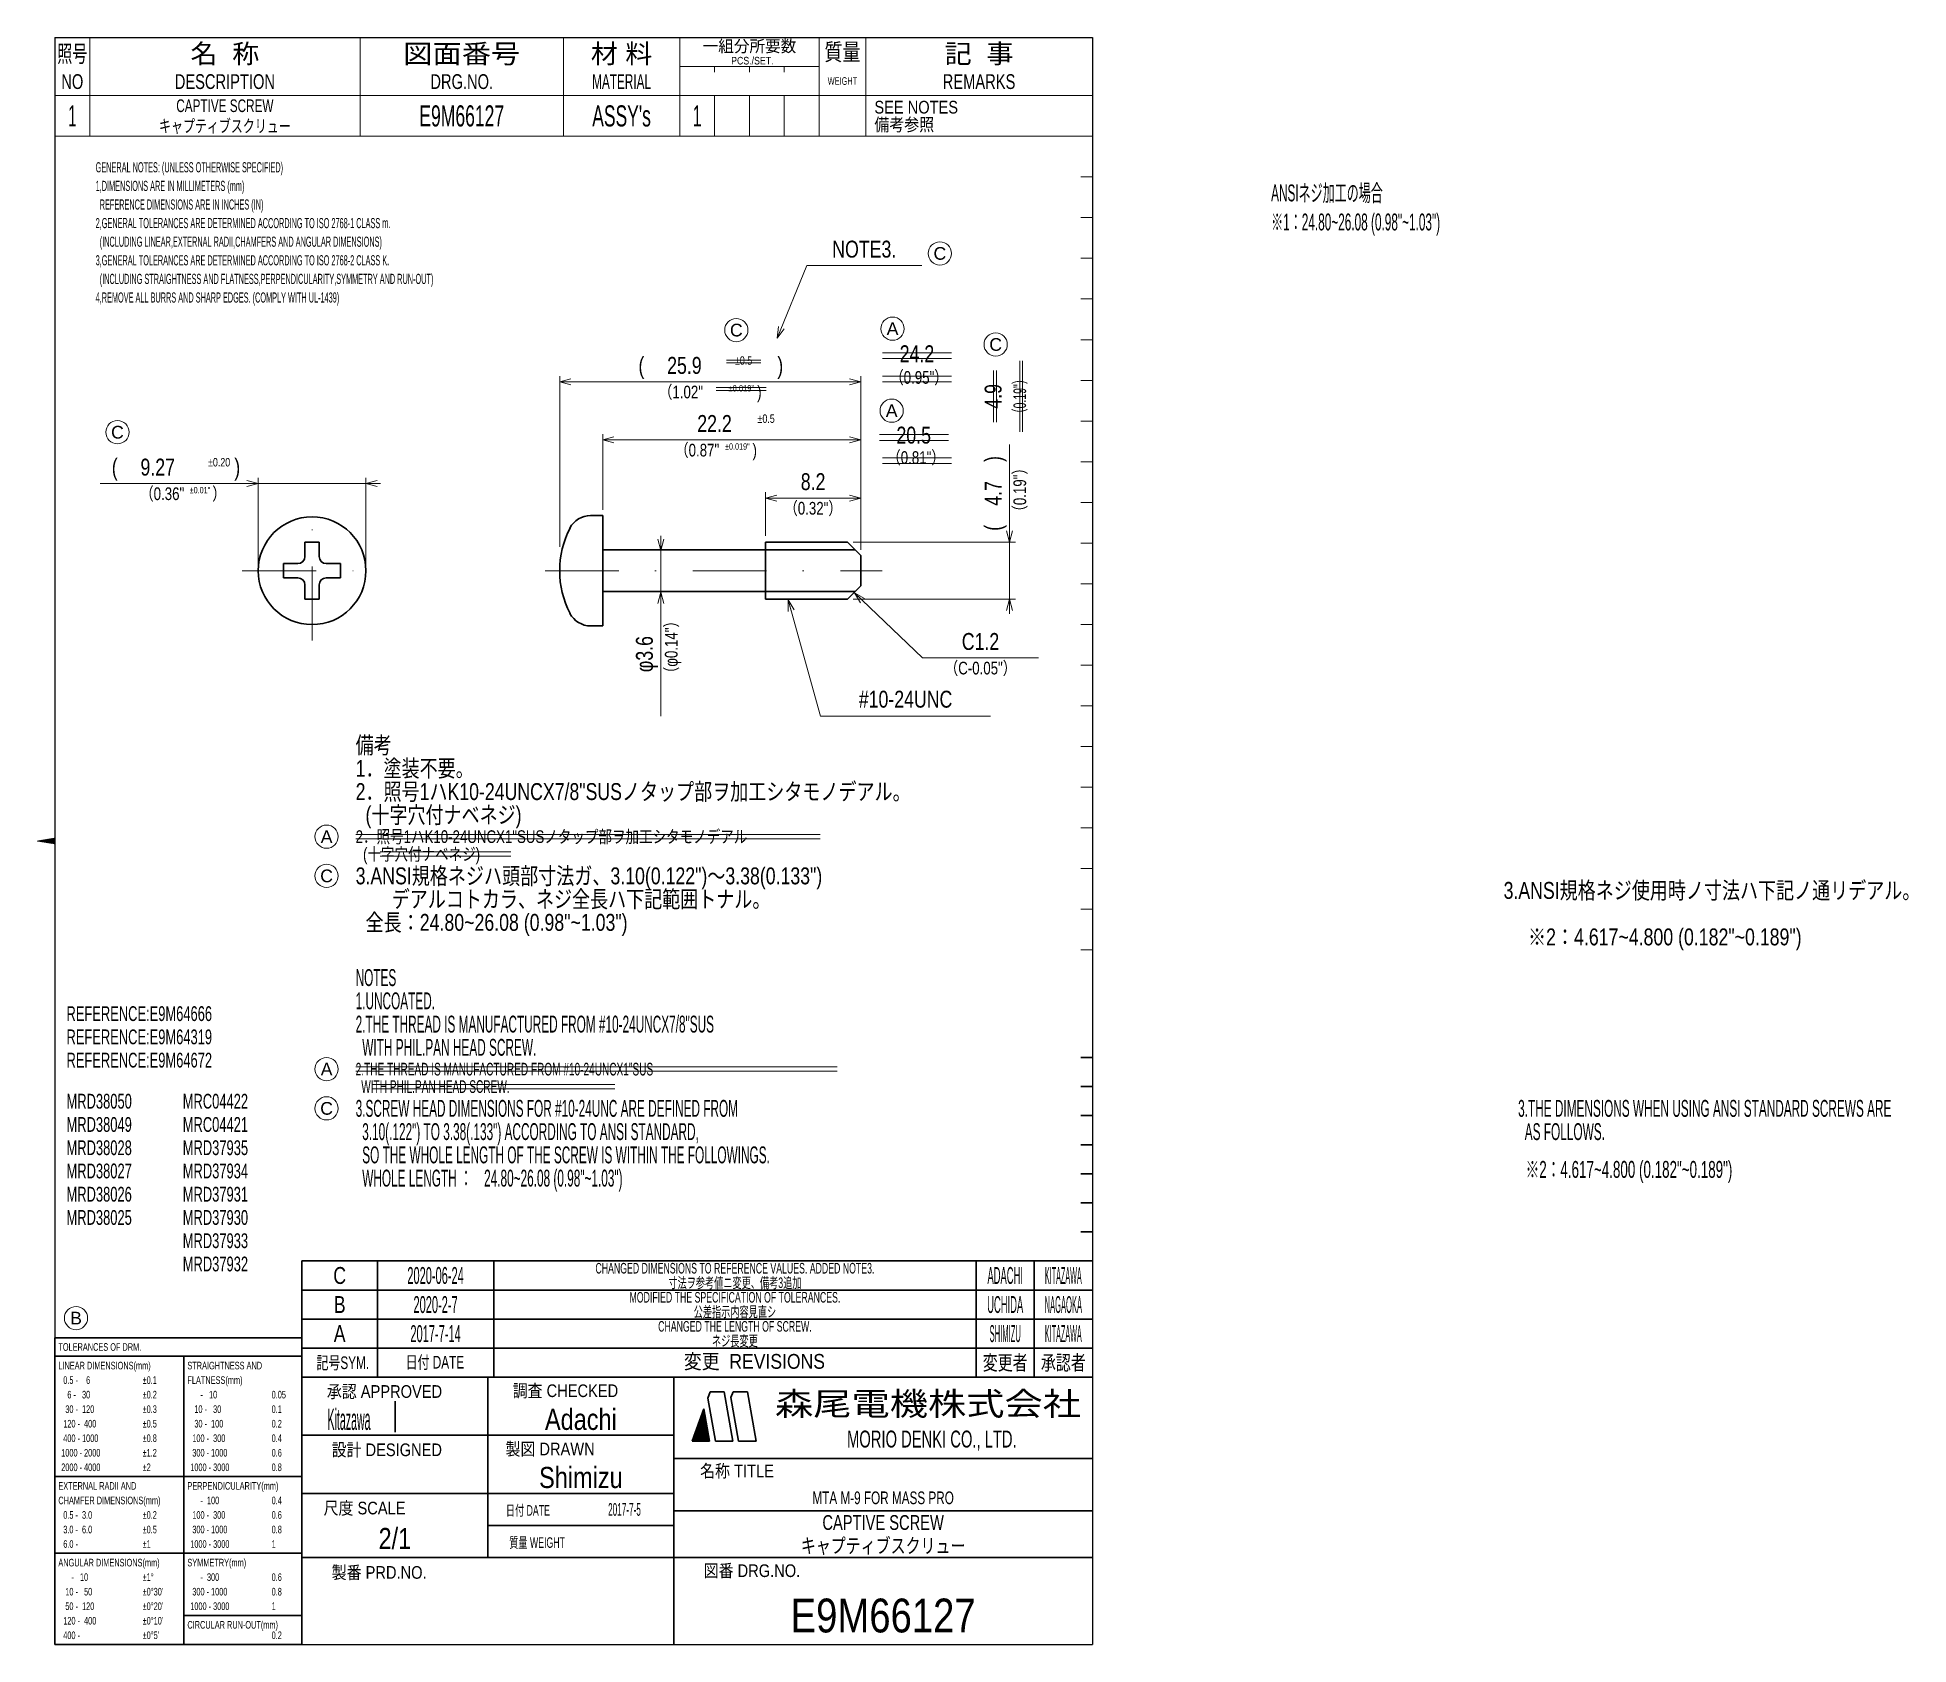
# Model space of a CAD drawing. Header units: millimetres. Extents: x 18 to 340, y 10 to 287.
import ezdxf
from ezdxf.enums import TextEntityAlignment as Align

# ---------------------------------------------------------------- set-up
doc = ezdxf.new("R2010")
doc.units = ezdxf.units.MM
doc.linetypes.add('DASHDOT', pattern=[25.3, 12.7, -6.3, 0, -6.3])
for name, color, linetype in [('dimensions', 7, 'Continuous'), ('GR1_01', 7, 'Continuous'), ('LAYER009', 7, 'Continuous'), ('modified', 7, 'Continuous'), ('図面枠E9M', 7, 'Continuous'), ('表題、部品表_01', 7, 'Continuous'), ('表題、部品表_02', 7, 'Continuous'), ('表題、部品表_03', 7, 'Continuous'), ('表題、部品表_Layer1', 7, 'Continuous')]:
    doc.layers.add(name, color=color, linetype=linetype)
doc.styles.add('HG丸ｺﾞｼｯｸM-PRO', font='')
doc.styles.get('HG丸ｺﾞｼｯｸM-PRO').set_extended_font_data('HG丸ｺﾞｼｯｸM-PRO')

# ---------------------------------------------------------------- blocks, each defined once
blk = doc.blocks.new('BLKF024')
at = {"layer": '図面枠E9M', "color": 4, "linetype": 'Continuous', "lineweight": 13}
for p, q in [((17.775844, 148.495693), (17.786182, 148.50603)), ((17.897062, 148.47549), (17.955887, 148.534315)), ((18.018281, 148.455287), (18.125593, 148.562599)), ((18.139499, 148.435083), (18.295299, 148.590883)), ((18.260717, 148.41488), (18.465004, 148.619167)), ((18.381936, 148.394677), (18.63471, 148.647452)), ((18.503154, 148.374474), (18.804416, 148.675736)), ((18.624372, 148.354271), (18.974121, 148.70402)), ((18.745591, 148.334068), (19.143827, 148.732304)), ((18.866809, 148.313865), (19.313532, 148.760589)), ((18.988027, 148.293662), (19.483238, 148.788873)), ((19.109245, 148.273459), (19.652944, 148.817157)), ((19.230464, 148.253256), (19.822649, 148.845442)), ((19.351682, 148.233053), (19.992355, 148.873726)), ((19.4729, 148.21285), (20.162061, 148.90201)), ((19.594119, 148.192647), (20.331766, 148.930294)), ((19.715337, 148.172444), (20.501472, 148.958579)), ((19.836555, 148.152241), (20.671177, 148.986863)), ((19.957774, 148.132038), (20.75, 148.924264)), ((20.078992, 148.111835), (20.75, 148.782843)), ((20.20021, 148.091632), (20.75, 148.641421)), ((20.321429, 148.071429), (20.75, 148.5)), ((20.442647, 148.051226), (20.75, 148.358579)), ((20.563865, 148.031022), (20.75, 148.217157)), ((20.685083, 148.010819), (20.75, 148.075736))]:
    blk.add_line(p, q, dxfattribs=at)
blk = doc.blocks.new('BLKF025')
at = {"layer": '図面枠E9M', "color": 3, "linetype": 'Continuous', "lineweight": 35}
for p, q in [((130.785684, 46.331677), (132.837682, 48.383675)), ((130.866613, 46.554027), (132.816484, 48.503898)), ((130.947542, 46.776377), (132.795285, 48.624121)), ((131.028471, 46.998727), (132.774087, 48.744343)), ((131.1094, 47.221078), (132.752888, 48.864566)), ((131.190329, 47.443428), (132.73169, 48.984789)), ((131.271258, 47.665778), (132.710491, 49.105012)), ((131.352186, 47.888128), (132.689293, 49.225235)), ((131.433115, 48.110479), (132.668094, 49.345457)), ((131.514044, 48.332829), (132.646896, 49.46568)), ((131.594973, 48.555179), (132.625697, 49.585903)), ((131.675902, 48.777529), (132.604499, 49.706126)), ((131.756831, 48.999879), (132.5833, 49.826349)), ((131.83776, 49.22223), (132.562102, 49.946572)), ((131.918689, 49.44458), (132.540903, 50.066794)), ((131.999617, 49.66693), (132.519705, 50.187017)), ((132.080546, 49.88928), (132.498506, 50.30724)), ((132.161475, 50.111631), (132.477307, 50.427463)), ((132.242404, 50.333981), (132.456109, 50.547686)), ((132.323333, 50.556331), (132.43491, 50.667909)), ((132.404262, 50.778681), (132.413712, 50.788131)), ((130.407871, 45.246757), (132.943675, 47.782561)), ((130.461969, 45.442276), (132.922477, 47.902784)), ((130.542898, 45.664626), (132.901278, 48.023006)), ((130.549292, 45.246757), (132.964874, 47.662338)), ((130.623827, 45.886976), (132.88008, 48.143229)), ((130.690714, 45.246757), (132.986072, 47.542115)), ((130.704756, 46.109327), (132.858881, 48.263452)), ((130.832135, 45.246757), (133.007271, 47.421892)), ((130.973556, 45.246757), (133.028469, 47.301669)), ((131.114978, 45.246757), (133.049668, 47.181447)), ((131.256399, 45.246757), (133.070866, 47.061224)), ((131.397821, 45.246757), (133.092065, 46.941001)), ((131.539242, 45.246757), (133.113263, 46.820778)), ((131.680663, 45.246757), (133.134462, 46.700555)), ((131.822085, 45.246757), (133.15566, 46.580332)), ((131.963506, 45.246757), (133.176859, 46.46011)), ((132.104927, 45.246757), (133.198057, 46.339887)), ((132.246349, 45.246757), (133.219256, 46.219664)), ((132.38777, 45.246757), (133.240455, 46.099441)), ((132.529191, 45.246757), (133.261653, 45.979218)), ((132.670613, 45.246757), (133.282852, 45.858995)), ((132.812034, 45.246757), (133.30405, 45.738773)), ((132.953455, 45.246757), (133.325249, 45.61855)), ((133.094877, 45.246757), (133.346447, 45.498327)), ((133.236298, 45.246757), (133.367646, 45.378104)), ((133.37772, 45.246757), (133.388844, 45.257881))]:
    blk.add_line(p, q, dxfattribs=at)
blk = doc.blocks.new('BLKF023')
at = {"layer": '図面枠E9M', "color": 2, "linetype": 'Continuous', "lineweight": 25}
for p, q in [((20.75, 286.75), (20.75, 10.25)), ((20.75, 286.75), (199.25, 286.75)), ((199.25, 286.75), (199.25, 10.25)), ((20.75, 10.25), (199.25, 10.25))]:
    blk.add_line(p, q, dxfattribs=at)
at = {"layer": '図面枠E9M', "color": 4, "linetype": 'Continuous', "lineweight": 13}
for p, q in [((199.25, 269.75), (197.25, 269.75)), ((199.25, 262.75), (197.25, 262.75)), ((199.25, 255.75), (197.25, 255.75)), ((199.25, 248.75), (197.25, 248.75)), ((199.25, 241.75), (197.25, 241.75)), ((199.25, 234.75), (197.25, 234.75)), ((199.25, 227.75), (197.25, 227.75)), ((199.25, 220.75), (197.25, 220.75)), ((199.25, 213.75), (197.25, 213.75)), ((199.25, 206.75), (197.25, 206.75)), ((199.25, 199.75), (197.25, 199.75)), ((199.25, 192.75), (197.25, 192.75)), ((199.25, 185.75), (197.25, 185.75)), ((199.25, 178.75), (197.25, 178.75)), ((199.25, 171.75), (197.25, 171.75)), ((199.25, 164.75), (197.25, 164.75)), ((199.25, 157.75), (197.25, 157.75)), ((20.75, 149), (17.75, 148.5)), ((17.75, 148.5), (20.75, 148)), ((199.25, 150.75), (197.25, 150.75)), ((199.25, 143.75), (197.25, 143.75)), ((199.25, 136.75), (197.25, 136.75)), ((197.25, 129.75), (199.25, 129.75))]:
    blk.add_line(p, q, dxfattribs=at)
at = {"layer": '図面枠E9M', "color": 3, "linetype": 'Continuous', "lineweight": 35}
for p, q in [((199.25, 111.25), (197.25, 111.25)), ((199.25, 106.25), (197.25, 106.25)), ((199.25, 101.25), (197.25, 101.25)), ((199.25, 96.25), (197.25, 96.25)), ((199.25, 91.25), (197.25, 91.25)), ((199.25, 86.25), (197.25, 86.25)), ((199.25, 81.25), (197.25, 81.25)), ((63.25, 76.25), (199.25, 76.25)), ((63.25, 76.25), (63.25, 10.25)), ((76.25, 76.25), (76.25, 56.25)), ((96.25, 56.25), (96.25, 76.25)), ((179.25, 56.25), (179.25, 76.25)), ((189.25, 56.25), (189.25, 76.25)), ((63.25, 71.25), (199.25, 71.25)), ((63.25, 66.25), (199.25, 66.25)), ((63.25, 61.25), (199.25, 61.25)), ((63.25, 56.25), (199.25, 56.25)), ((95.25, 56.25), (95.25, 25.25)), ((127.25, 56.25), (127.25, 10.25)), ((79.27, 52.11), (79.27, 46.8)), ((133.09, 52.65), (133.48, 53.75)), ((134.39, 45.25), (133.09, 52.65)), ((133.48, 53.75), (135.89, 53.75)), ((137.39, 45.25), (135.89, 53.75)), ((137.43, 53.75), (137.07, 52.76)), ((138.39, 45.25), (137.07, 52.76)), ((137.43, 53.75), (139.89, 53.75)), ((141.39, 45.25), (139.89, 53.75)), ((130.39, 45.25), (132.41, 50.8)), ((133.39, 45.25), (132.41, 50.8)), ((63.25, 46.25), (127.25, 46.25)), ((130.39, 45.25), (133.39, 45.25)), ((134.39, 45.25), (137.39, 45.25)), ((138.39, 45.25), (141.39, 45.25)), ((127.25, 42.25), (199.25, 42.25)), ((63.25, 36.25), (127.25, 36.25)), ((127.25, 33.25), (199.25, 33.25)), ((95.25, 30.75), (127.25, 30.75)), ((63.25, 25.25), (199.25, 25.25))]:
    blk.add_line(p, q, dxfattribs=at)
at = {"layer": '図面枠E9M', "color": 4, "linetype": 'Continuous', "lineweight": 13}
blk.add_blockref('BLKF024', (0, 0), dxfattribs=at)
at = {"layer": '図面枠E9M', "color": 3, "linetype": 'Continuous', "lineweight": 35}
blk.add_blockref('BLKF025', (0, 0), dxfattribs=at)
at = {"layer": '図面枠E9M', "color": 4, "linetype": 'Continuous', "lineweight": 13, "style": 'HG丸ｺﾞｼｯｸM-PRO'}
for s, height, width, p in [('記号SYM.', 2.182, 0.69227, (70.28, 58.74)), ('日付 DATE', 2.182, 0.692507, (86.12, 58.83)), ('変更  REVISIONS', 2.5455, 0.887352, (141.1, 58.97)), ('変更者', 2.545, 0.741121, (184.25, 58.75)), ('承認者', 2.545, 0.741121, (194.25, 58.75)), ('承認 APPROVED', 2.1818, 0.863151, (77.46, 53.79)), ('調査 CHECKED', 2.182, 0.863174, (108.59, 53.92)), ('設計 DESIGNED', 2.1818, 0.862613, (77.86, 43.76)), ('製図 DRAWN', 2.182, 0.863099, (105.95, 43.9)), ('名称 TITLE', 2.182, 0.862489, (138.11, 40.12)), ('尺度 SCALE', 2.182, 0.862581, (74.03, 33.74)), ('日付 DATE', 1.818, 0.618255, (102.13, 33.34)), ('質量 WEIGHT', 1.818, 0.618812, (103.71, 27.8)), ('製番 PRD.NO.', 2.182, 0.863299, (76.54, 22.66)), ('図番 DRG.NO.', 2.182, 0.863083, (140.68, 22.96))]:
    blk.add_text(s, height=height, dxfattribs=dict(at, width=width)).set_placement(p, align=Align.MIDDLE_CENTER)
at = {"layer": '図面枠E9M', "color": 2, "linetype": 'Continuous', "lineweight": 25, "style": 'HG丸ｺﾞｼｯｸM-PRO', "width": 1.206081}
blk.add_text('森尾電機株式会社', height=4, dxfattribs=at).set_placement((170.97, 51.68), align=Align.MIDDLE_CENTER)
at = {"layer": '図面枠E9M', "color": 3, "linetype": 'Continuous', "lineweight": 35, "style": 'HG丸ｺﾞｼｯｸM-PRO', "width": 0.652197}
blk.add_text('MORIO DENKI CO., LTD.', height=2.9091, dxfattribs=at).set_placement((171.63, 45.61), align=Align.MIDDLE_CENTER)
blk = doc.blocks.new('BLKF027')
at = {"layer": 'dimensions', "color": 4, "linetype": 'DASHDOT', "lineweight": 13}
blk.add_line((105.1, 195), (163.1, 195), dxfattribs=at)
at = {"layer": 'GR1_01', "color": 3, "linetype": 'Continuous', "lineweight": 35}
for p, q in [((115, 204.5), (112.93, 204.5)), ((115, 185.5), (115, 204.5)), ((143, 199.9), (157.1, 199.9)), ((143, 199.9), (143, 190.1)), ((157.1, 199.9), (159.4, 197.6)), ((115, 198.6), (158.4, 198.6)), ((159.4, 192.4), (159.4, 197.6)), ((115, 191.4), (158.4, 191.4)), ((143, 190.1), (157.1, 190.1)), ((159.4, 192.4), (157.1, 190.1)), ((115, 185.5), (112.93, 185.5))]:
    blk.add_line(p, q, dxfattribs=at)
for centre, radius, start, end in [((112.93, 200.5), 4, 90, 152.7204), ((123.6, 195), 16, 152.7204, 207.2796), ((112.93, 189.5), 4, 207.2796, 270)]:
    blk.add_arc(centre, radius, start, end, dxfattribs=at)
blk = doc.blocks.new('FXTIP_ARROW_S')
at = {"color": 0, "linetype": 'Continuous', "lineweight": -2}
for q in [(-1, 0), (-0.97, 0.26), (-0.97, -0.26)]:
    blk.add_line((0, 0), q, dxfattribs=at)
blk = doc.blocks.new('FXTIP_ARROW_E')
at = {"color": 0, "linetype": 'Continuous', "lineweight": -2}
for q in [(-1, 0), (-0.97, 0.26), (-0.97, -0.26)]:
    blk.add_line((0, 0), q, dxfattribs=at)
blk = doc.blocks.new('BLKF028')
at = {"layer": 'dimensions', "color": 4, "linetype": 'DASHDOT', "lineweight": 13}
for p, q in [((65, 183), (65, 207)), ((53, 195), (77, 195))]:
    blk.add_line(p, q, dxfattribs=at)
at = {"layer": 'GR1_01', "color": 3, "linetype": 'Continuous', "lineweight": 35}
for p, q in [((63.775, 199.9), (66.225, 199.9)), ((63.775, 197.45), (63.775, 199.9)), ((66.225, 197.45), (66.225, 199.9)), ((60.1, 193.775), (60.1, 196.225)), ((60.1, 196.225), (62.55, 196.225)), ((60.1, 193.775), (62.55, 193.775)), ((67.45, 196.225), (69.9, 196.225)), ((67.45, 193.775), (69.9, 193.775)), ((69.9, 193.775), (69.9, 196.225)), ((63.775, 190.1), (63.775, 192.55)), ((63.775, 190.1), (66.225, 190.1)), ((66.225, 190.1), (66.225, 192.55))]:
    blk.add_line(p, q, dxfattribs=at)
for centre, start, end in [((62.55, 197.45), 270, 0), ((67.45, 197.45), 180, 270), ((62.55, 192.55), 0, 90), ((67.45, 192.55), 90, 180)]:
    blk.add_arc(centre, 1.225, start, end, dxfattribs=at)
blk = doc.blocks.new('BLKF029')
at = {"layer": 'LAYER009', "color": 4, "linetype": 'Continuous', "lineweight": 13}
blk.add_circle((164.87, 236.64), 2, dxfattribs=at)
at = {"layer": 'LAYER009', "color": 4, "linetype": 'Continuous', "lineweight": 13, "style": 'HG丸ｺﾞｼｯｸM-PRO', "width": 1.042301}
blk.add_text('A', height=2.18, dxfattribs=at).set_placement((164.87, 236.64), align=Align.MIDDLE_CENTER)
blk = doc.blocks.new('BLKF030')
at = {"layer": 'LAYER009', "color": 4, "linetype": 'Continuous', "lineweight": 13}
blk.add_circle((164.72, 222.53), 2, dxfattribs=at)
at = {"layer": 'LAYER009', "color": 4, "linetype": 'Continuous', "lineweight": 13, "style": 'HG丸ｺﾞｼｯｸM-PRO', "width": 1.042301}
blk.add_text('A', height=2.18, dxfattribs=at).set_placement((164.72, 222.53), align=Align.MIDDLE_CENTER)
blk = doc.blocks.new('BLKF031')
at = {"layer": 'modified', "color": 4, "linetype": 'Continuous', "lineweight": 13}
blk.add_circle((67.5, 149.25), 2, dxfattribs=at)
at = {"layer": 'modified', "color": 4, "linetype": 'Continuous', "lineweight": 13, "style": 'HG丸ｺﾞｼｯｸM-PRO', "width": 1.042301}
blk.add_text('A', height=2.18, dxfattribs=at).set_placement((67.5, 149.25), align=Align.MIDDLE_CENTER)
blk = doc.blocks.new('BLKF032')
at = {"layer": '図面枠E9M', "color": 3, "linetype": 'Continuous', "lineweight": 35}
for p, q in [((20.75, 63.05), (63.25, 63.05)), ((20.75, 63.05), (20.75, 10.25)), ((63.25, 10.25), (63.25, 63.05)), ((20.75, 59.85), (63.25, 59.85)), ((42.95, 10.25), (42.95, 59.85)), ((20.75, 39.15), (42.95, 39.15)), ((42.95, 39.15), (63.25, 39.15)), ((20.75, 25.95), (42.95, 25.95)), ((42.95, 25.95), (63.25, 25.95)), ((42.95, 15.25), (63.25, 15.25)), ((20.75, 10.25), (63.25, 10.25))]:
    blk.add_line(p, q, dxfattribs=at)
at = {"layer": '図面枠E9M', "color": 4, "linetype": 'Continuous', "lineweight": 13, "style": 'HG丸ｺﾞｼｯｸM-PRO'}
for s, height, width, p in [('TOLERANCES OF DRM.', 1.3091, 0.578171, (21.35, 61.45)), ('LINEAR DIMENSIONS(mm)', 1.3091, 0.578157, (21.35, 58.25)), ('STRAIGHTNESS AND', 1.3091, 0.577537, (43.55, 58.25)), (' 0.5 -    6', 1.3091, 0.576124, (21.85, 55.75)), ('±0.1', 1.309, 0.576447, (35.85, 55.75)), ('FLATNESS(mm)', 1.3091, 0.578373, (43.55, 55.75)), ('   6 -   30', 1.3091, 0.576367, (21.85, 53.25)), ('±0.2', 1.309, 0.576447, (35.85, 53.25)), ('     -   10', 1.3091, 0.576414, (44.05, 53.25)), ('0.05', 1.309, 0.575594, (58.05, 53.25)), (' 120 -  400', 1.3091, 0.576261, (21.85, 48.25)), ('  30 -  120', 1.3091, 0.576292, (21.85, 50.75)), ('±0.3', 1.309, 0.576447, (35.85, 50.75)), ('±0.5', 1.309, 0.576447, (35.85, 48.25)), ('  30 -  100', 1.3091, 0.576292, (44.05, 48.25)), ('  10 -   30', 1.3091, 0.576326, (44.05, 50.75)), ('0.1', 1.309, 0.575388, (58.05, 50.75)), ('0.2', 1.309, 0.575388, (58.05, 48.25)), (' 400 - 1000', 1.3091, 0.576235, (21.85, 45.75)), ('±0.8', 1.309, 0.576447, (35.85, 45.75)), (' 100 -  300', 1.3091, 0.576261, (44.05, 45.75)), ('0.4', 1.309, 0.575388, (58.05, 45.75)), ('1000 - 2000', 1.3091, 0.576211, (21.85, 43.25)), ('±1.2', 1.309, 0.576447, (35.85, 43.25)), (' 300 - 1000', 1.3091, 0.576235, (44.05, 43.25)), ('0.6', 1.309, 0.575388, (58.05, 43.25)), ('2000 - 4000', 1.3091, 0.576211, (21.85, 40.75)), ('±2', 1.309, 0.577311, (35.85, 40.75)), ('1000 - 3000', 1.3091, 0.576211, (44.05, 40.75)), ('0.8', 1.309, 0.575388, (58.05, 40.75)), ('CHAMFER DIMENSIONS(mm)', 1.3091, 0.57813, (21.35, 35.05)), ('EXTERNAL RADII AND', 1.3091, 0.577966, (21.35, 37.55)), ('PERPENDICULARITY(mm)', 1.3091, 0.577743, (43.55, 37.55)), ('     -  100', 1.3091, 0.576367, (44.05, 35.05)), ('0.4', 1.309, 0.575388, (58.05, 35.05)), (' 0.5 -  3.0', 1.3091, 0.575865, (21.85, 32.55)), ('±0.2', 1.309, 0.576447, (35.85, 32.55)), (' 100 -  300', 1.3091, 0.576261, (44.05, 32.55)), ('0.6', 1.309, 0.575388, (58.05, 32.55)), (' 3.0 -  6.0', 1.3091, 0.575865, (21.85, 30.05)), ('±0.5', 1.309, 0.576447, (35.85, 30.05)), (' 300 - 1000', 1.3091, 0.576235, (44.05, 30.05)), ('0.8', 1.309, 0.575388, (58.05, 30.05)), (' 6.0 -', 1.309, 0.576034, (21.85, 27.55)), ('±1', 1.309, 0.577311, (35.85, 27.55)), ('1000 - 3000', 1.3091, 0.576211, (44.05, 27.55)), ('1', 1.31, 0.576062, (58.05, 27.55)), ('ANGULAR DIMENSIONS(mm)', 1.3091, 0.577928, (21.35, 24.35)), ('SYMMETRY(mm)', 1.3091, 0.577897, (43.55, 24.35)), ('  10 -   50', 1.3091, 0.576326, (21.85, 19.35)), ('     -   10', 1.3091, 0.576414, (21.85, 21.85)), ('±1°', 1.309, 0.577649, (35.85, 21.85)), ("±0°30'", 1.309, 0.576786, (35.85, 19.35)), (' 300 - 1000', 1.3091, 0.576235, (44.05, 19.35)), ('     -  300', 1.3091, 0.576367, (44.05, 21.85)), ('0.6', 1.309, 0.575388, (58.05, 21.85)), ('0.8', 1.309, 0.575388, (58.05, 19.35)), ('  50 -  120', 1.3091, 0.576292, (21.85, 16.85)), ("±0°20'", 1.309, 0.576786, (35.85, 16.85)), ('1000 - 3000', 1.3091, 0.576211, (44.05, 16.85)), ('1', 1.31, 0.576062, (58.05, 16.85)), (' 120 -  400', 1.3091, 0.576261, (21.85, 14.35)), ("±0°10'", 1.309, 0.576786, (35.85, 14.35)), ('CIRCULAR RUN-OUT(mm)', 1.3091, 0.577678, (43.55, 13.65)), (' 400 -', 1.309, 0.576375, (21.85, 11.85)), ("±0°5'", 1.309, 0.576932, (35.85, 11.85)), ('0.2', 1.309, 0.575388, (58.05, 11.85))]:
    blk.add_text(s, height=height, dxfattribs=dict(at, width=width)).set_placement(p, align=Align.MIDDLE_LEFT)
blk = doc.blocks.new('BLKF033')
at = {"layer": '表題、部品表_Layer1', "color": 4, "linetype": 'Continuous', "lineweight": 13}
blk.add_circle((24.39, 66.42), 2, dxfattribs=at)
at = {"layer": '表題、部品表_Layer1', "color": 4, "linetype": 'Continuous', "lineweight": 13, "style": 'HG丸ｺﾞｼｯｸM-PRO', "width": 1.04272}
blk.add_text('B', height=2.18, dxfattribs=at).set_placement((24.39, 66.42), align=Align.MIDDLE_CENTER)
blk = doc.blocks.new('BLKF034')
at = {"layer": 'modified', "color": 4, "linetype": 'Continuous', "lineweight": 13}
blk.add_circle((67.5, 109.25), 2, dxfattribs=at)
at = {"layer": 'modified', "color": 4, "linetype": 'Continuous', "lineweight": 13, "style": 'HG丸ｺﾞｼｯｸM-PRO', "width": 1.042301}
blk.add_text('A', height=2.18, dxfattribs=at).set_placement((67.5, 109.25), align=Align.MIDDLE_CENTER)
blk = doc.blocks.new('BLKF036')
at = {"layer": '図面枠E9M', "color": 4, "linetype": 'Continuous', "lineweight": 13}
for p, q in [((20.75, 286.75), (20.75, 276.75)), ((20.75, 286.75), (199.25, 286.75)), ((26.75, 286.75), (26.75, 276.75)), ((73.25, 286.75), (73.25, 276.75)), ((108.25, 286.75), (108.25, 276.75)), ((128.25, 286.75), (128.25, 276.75)), ((152.25, 286.75), (152.25, 276.75)), ((160.25, 286.75), (160.25, 276.75)), ((199.25, 286.75), (199.25, 276.75)), ((128.25, 281.75), (152.25, 281.75)), ((134.25, 280.75), (134.25, 281.75)), ((140.25, 281.75), (140.25, 280.75)), ((146.25, 281.75), (146.25, 280.75)), ((20.75, 276.75), (199.25, 276.75))]:
    blk.add_line(p, q, dxfattribs=at)
at = {"layer": '図面枠E9M', "color": 3, "linetype": 'Continuous', "lineweight": 35, "style": 'HG丸ｺﾞｼｯｸM-PRO'}
for s, height, width, p in [('一組分所要数', 2.036, 0.966638, (140.25, 285.25)), ('照号', 2.909, 0.651535, (23.75, 283.95)), ('名  称', 3.273, 1.042426, (50, 283.95)), ('図面番号', 3.273, 1.127518, (90.75, 283.95)), ('材 料', 3.273, 1.042439, (118.25, 283.95)), ('PCS./SET.', 1.309, 0.862935, (140.75, 282.75)), ('質量', 2.909, 0.781842, (156.25, 284.25)), ('記  事', 3.273, 1.042426, (179.75, 283.95)), ('NO', 2.545, 0.740841, (23.75, 279.15)), ('DESCRIPTION', 2.5455, 0.741365, (50, 279.15)), ('DRG.NO.', 2.545, 0.741189, (90.75, 279.15)), ('MATERIAL', 2.545, 0.594756, (118.25, 279.15)), ('REMARKS', 2.545, 0.742803, (179.75, 279.15)), ('WEIGHT', 1.309, 0.635507, (156.25, 279.25))]:
    blk.add_text(s, height=height, dxfattribs=dict(at, width=width)).set_placement(p, align=Align.MIDDLE_CENTER)
blk = doc.blocks.new('BLKF035')
at = {"layer": '図面枠E9M', "color": 3, "linetype": 'Continuous', "lineweight": 13}
blk.add_blockref('BLKF036', (0, 0), dxfattribs=at)
blk = doc.blocks.new('BLKF037')
at = {"layer": 'LAYER009', "color": 4, "linetype": 'Continuous', "lineweight": 13}
blk.add_circle((137.99, 236.4), 2, dxfattribs=at)
at = {"layer": 'LAYER009', "color": 4, "linetype": 'Continuous', "lineweight": 13, "style": 'HG丸ｺﾞｼｯｸM-PRO', "width": 1.042931}
blk.add_text('C', height=2.18, dxfattribs=at).set_placement((137.99, 236.4), align=Align.MIDDLE_CENTER)
blk = doc.blocks.new('BLKF038')
at = {"layer": 'LAYER009', "color": 4, "linetype": 'Continuous', "lineweight": 13}
blk.add_circle((31.52, 218.83), 2, dxfattribs=at)
at = {"layer": 'LAYER009', "color": 4, "linetype": 'Continuous', "lineweight": 13, "style": 'HG丸ｺﾞｼｯｸM-PRO', "width": 1.042931}
blk.add_text('C', height=2.18, dxfattribs=at).set_placement((31.52, 218.83), align=Align.MIDDLE_CENTER)
blk = doc.blocks.new('BLKF039')
at = {"layer": 'LAYER009', "color": 4, "linetype": 'Continuous', "lineweight": 13}
for p, q in [((162.65, 218.43), (174.49, 218.43)), ((162.65, 217.43), (174.49, 217.43)), ((163.15, 214.43), (174.99, 214.43)), ((163.15, 213.43), (174.99, 213.43))]:
    blk.add_line(p, q, dxfattribs=at)
at = {"layer": 'LAYER009', "color": 4, "linetype": 'Continuous', "lineweight": 13, "style": 'HG丸ｺﾞｼｯｸM-PRO'}
for s, height, width, p in [('20.5', 2.909, 0.784749, (168.51, 216)), ('（0.81"）', 2.182, 0.783512, (168.91, 212.73))]:
    blk.add_text(s, height=height, rotation=0, dxfattribs=dict(at, width=width)).set_placement(p, align=Align.BOTTOM_CENTER)
blk = doc.blocks.new('BLKF040')
at = {"layer": 'LAYER009', "color": 4, "linetype": 'Continuous', "lineweight": 13}
for p, q in [((163.15, 232.5), (174.99, 232.5)), ((163.15, 231.5), (174.99, 231.5)), ((163.15, 228.5), (174.99, 228.5)), ((163.15, 227.5), (174.99, 227.5))]:
    blk.add_line(p, q, dxfattribs=at)
at = {"layer": 'LAYER009', "color": 4, "linetype": 'Continuous', "lineweight": 13, "style": 'HG丸ｺﾞｼｯｸM-PRO'}
for s, height, width, p in [('24.2', 2.909, 0.784749, (169.07, 230)), ('（0.95"）', 2.182, 0.783512, (169.42, 226.51))]:
    blk.add_text(s, height=height, rotation=0, dxfattribs=dict(at, width=width)).set_placement(p, align=Align.BOTTOM_CENTER)
blk = doc.blocks.new('BLKF041')
at = {"layer": 'LAYER009', "color": 4, "linetype": 'Continuous', "lineweight": 13}
for p, q in [((136.28, 231.25), (142.2, 231.25)), ((136.28, 230.75), (142.2, 230.75))]:
    blk.add_line(p, q, dxfattribs=at)
at = {"layer": 'LAYER009', "color": 4, "linetype": 'Continuous', "lineweight": 13, "style": 'HG丸ｺﾞｼｯｸM-PRO', "width": 0.783726}
blk.add_text('±0.5', height=1.455, dxfattribs=at).set_placement((139.24, 230), align=Align.BOTTOM_CENTER)
blk = doc.blocks.new('BLKF042')
at = {"layer": 'LAYER009', "color": 4, "linetype": 'Continuous', "lineweight": 13}
for p, q in [((134.54, 226.51), (143.15, 226.51)), ((134.54, 226.01), (143.15, 226.01))]:
    blk.add_line(p, q, dxfattribs=at)
at = {"layer": 'LAYER009', "color": 4, "linetype": 'Continuous', "lineweight": 13, "style": 'HG丸ｺﾞｼｯｸM-PRO', "width": 0.862181}
blk.add_text('±0.019"', height=1.091, dxfattribs=at).set_placement((138.85, 225.51), align=Align.BOTTOM_CENTER)
blk = doc.blocks.new('BLKF043')
at = {"layer": 'LAYER009', "color": 4, "linetype": 'Continuous', "lineweight": 13}
blk.add_circle((173.01, 249.59), 2, dxfattribs=at)
at = {"layer": 'LAYER009', "color": 4, "linetype": 'Continuous', "lineweight": 13, "style": 'HG丸ｺﾞｼｯｸM-PRO', "width": 1.042931}
blk.add_text('C', height=2.18, dxfattribs=at).set_placement((173.01, 249.59), align=Align.MIDDLE_CENTER)
blk = doc.blocks.new('BLKF044')
at = {"layer": 'LAYER009', "color": 4, "linetype": 'Continuous', "lineweight": 13}
blk.add_circle((182.61, 233.92), 2, dxfattribs=at)
at = {"layer": 'LAYER009', "color": 4, "linetype": 'Continuous', "lineweight": 13, "style": 'HG丸ｺﾞｼｯｸM-PRO', "width": 1.042931}
blk.add_text('C', height=2.18, dxfattribs=at).set_placement((182.61, 233.92), align=Align.MIDDLE_CENTER)
blk = doc.blocks.new('BLKF045')
at = {"layer": 'modified', "color": 4, "linetype": 'Continuous', "lineweight": 13}
for p, q in [((72.55, 149.62), (152.4, 149.62)), ((72.55, 148.88), (152.4, 148.88)), ((76.73, 146.62), (99.17, 146.62)), ((76.73, 145.88), (99.17, 145.88))]:
    blk.add_line(p, q, dxfattribs=at)
at = {"layer": 'modified', "color": 3, "linetype": 'Continuous', "lineweight": 35, "style": 'HG丸ｺﾞｼｯｸM-PRO'}
for s, width, p in [('2．照号1ハK10-24UNCX1"SUSノタップ部ヲ加工シタモノデアル', 0.782363, (72.5, 149.25)), ('  (十字穴付ナベネジ)', 0.782055, (72.5, 146.25))]:
    blk.add_text(s, height=2.1818, dxfattribs=dict(at, width=width)).set_placement(p, align=Align.MIDDLE_LEFT)
blk = doc.blocks.new('BLKF046')
at = {"layer": 'modified', "color": 4, "linetype": 'Continuous', "lineweight": 13}
for p, q in [((72.55, 109.62), (155.35, 109.62)), ((72.55, 108.88), (155.35, 108.88)), ((75.26, 106.62), (117.08, 106.62)), ((75.26, 105.88), (117.08, 105.88))]:
    blk.add_line(p, q, dxfattribs=at)
at = {"layer": 'modified', "color": 3, "linetype": 'Continuous', "lineweight": 35, "style": 'HG丸ｺﾞｼｯｸM-PRO'}
for s, width, p in [('2.THE THREAD IS MANUFACTURED FROM #10-24UNCX1"SUS', 0.59423, (72.5, 109.25)), ('  WITH PHIL.PAN HEAD SCREW.', 0.594106, (72.5, 106.25))]:
    blk.add_text(s, height=2.1818, dxfattribs=dict(at, width=width)).set_placement(p, align=Align.MIDDLE_LEFT)
blk = doc.blocks.new('BLKF047')
at = {"layer": 'modified', "color": 4, "linetype": 'Continuous', "lineweight": 13}
blk.add_circle((67.5, 142.5), 2, dxfattribs=at)
at = {"layer": 'modified', "color": 4, "linetype": 'Continuous', "lineweight": 13, "style": 'HG丸ｺﾞｼｯｸM-PRO', "width": 1.042931}
blk.add_text('C', height=2.18, dxfattribs=at).set_placement((67.5, 142.5), align=Align.MIDDLE_CENTER)
blk = doc.blocks.new('BLKF048')
at = {"layer": 'modified', "color": 4, "linetype": 'Continuous', "lineweight": 13}
blk.add_circle((67.5, 102.5), 2, dxfattribs=at)
at = {"layer": 'modified', "color": 4, "linetype": 'Continuous', "lineweight": 13, "style": 'HG丸ｺﾞｼｯｸM-PRO', "width": 1.042931}
blk.add_text('C', height=2.18, dxfattribs=at).set_placement((67.5, 102.5), align=Align.MIDDLE_CENTER)
blk = doc.blocks.new('BLKF049')
at = {"layer": 'LAYER009', "color": 4, "linetype": 'Continuous', "lineweight": 13}
for p, q in [((182.25, 220.56), (182.25, 229.44)), ((182.75, 220.56), (182.75, 229.44)), ((186.75, 218.91), (186.75, 231.09)), ((187.25, 218.91), (187.25, 231.09))]:
    blk.add_line(p, q, dxfattribs=at)
at = {"layer": 'LAYER009', "color": 4, "linetype": 'Continuous', "lineweight": 13, "style": 'HG丸ｺﾞｼｯｸM-PRO'}
for s, height, width, p in [('4.9', 2.909, 0.784839, (184.5, 225)), ('（0.19"）', 2.182, 0.618739, (188.5, 225))]:
    blk.add_text(s, height=height, rotation=90, dxfattribs=dict(at, width=width)).set_placement(p, align=Align.BOTTOM_CENTER)
blk = doc.blocks.new('BLKF050')
at = {"layer": '表題、部品表_02', "color": 4, "linetype": 'Continuous', "lineweight": 13}
for p, q in [((20.75, 276.75), (20.75, 269.75)), ((20.75, 276.75), (199.25, 276.75)), ((26.75, 276.75), (26.75, 269.75)), ((73.25, 276.75), (73.25, 269.75)), ((108.25, 276.75), (108.25, 269.75)), ((128.25, 276.75), (128.25, 269.75)), ((134.25, 276.75), (134.25, 269.75)), ((140.25, 276.75), (140.25, 269.75)), ((146.25, 269.75), (146.25, 276.75)), ((152.25, 276.75), (152.25, 269.75)), ((160.25, 276.75), (160.25, 269.75)), ((199.25, 276.75), (199.25, 269.75)), ((20.75, 269.75), (199.25, 269.75))]:
    blk.add_line(p, q, dxfattribs=at)

msp = doc.modelspace()

# ---------------------------------------------------------------- linework, layer by layer
at = {"layer": 'dimensions', "color": 4, "linetype": 'Continuous', "lineweight": 13}
for p, q in [((145, 235), (150.12, 247.5)), ((145, 235), (150.12, 247.5)), ((150.12, 247.5), (169.88, 247.5)), ((107.6, 199.13), (107.6, 228.5)), ((107.6, 227.5), (159.4, 227.5)), ((159.4, 198.6), (159.4, 228.5)), ((115, 205.5), (115, 218.5)), ((115, 217.5), (159.4, 217.5)), ((159.4, 198.6), (159.4, 218.5)), ((185, 199.9), (185, 216.7)), ((28.57, 210), (55.73, 210)), ((55.73, 196), (55.73, 211)), ((55.73, 210), (74.27, 210)), ((74.27, 196), (74.27, 211)), ((74.27, 210), (76.77, 210)), ((143, 201), (143, 208.5)), ((143, 207.5), (159.4, 207.5)), ((159.4, 198.6), (159.4, 208.5)), ((125, 198.5), (125, 201)), ((158.1, 199.9), (186, 199.9)), ((185, 190.1), (185, 199.9)), ((125, 191.3), (125, 198.5)), ((125, 170), (125, 191.3)), ((146.9, 190), (152.5, 170)), ((158.1, 190.1), (186, 190.1)), ((158.3, 191.2), (170, 180)), ((185, 187.6), (185, 190.1)), ((170, 180), (190, 180)), ((152.5, 170), (181.72, 170))]:
    msp.add_line(p, q, dxfattribs=at)
at = {"layer": 'GR1_01', "color": 3, "linetype": 'Continuous', "lineweight": 35}
msp.add_circle((65, 195), 9.27, dxfattribs=at)

# ---------------------------------------------------------------- block references
at = {"layer": 'dimensions', "color": 4, "linetype": 'Continuous', "lineweight": 13, "xscale": 2, "yscale": 2}
for name, p, rotation in [('FXTIP_ARROW_S', (145, 235), 247.7259937570661), ('FXTIP_ARROW_S', (145, 235), 247.7259937570661), ('FXTIP_ARROW_S', (107.6, 227.5), 180), ('FXTIP_ARROW_E', (159.4, 227.5), 360), ('FXTIP_ARROW_S', (115, 217.5), 180), ('FXTIP_ARROW_E', (159.4, 217.5), 360), ('FXTIP_ARROW_E', (55.73, 210), 360), ('FXTIP_ARROW_S', (74.27, 210), 180), ('FXTIP_ARROW_S', (143, 207.5), 180), ('FXTIP_ARROW_E', (159.4, 207.5), 360), ('FXTIP_ARROW_S', (125, 198.5), 270), ('FXTIP_ARROW_S', (185, 199.9), 270), ('FXTIP_ARROW_E', (125, 191.3), 90), ('FXTIP_ARROW_S', (146.9, 190), 105.6390322522103), ('FXTIP_ARROW_S', (158.3, 191.2), 136.2507784094418), ('FXTIP_ARROW_E', (185, 190.1), 90)]:
    msp.add_blockref(name, p, dxfattribs=dict(at, rotation=rotation))
at = {"layer": 'GR1_01', "color": 3, "linetype": 'Continuous', "lineweight": 35}
for name in ['BLKF028', 'BLKF027']:
    msp.add_blockref(name, (0, 0), dxfattribs=at)
at = {"layer": 'LAYER009', "color": 4, "linetype": 'Continuous', "lineweight": 13}
for name in ['BLKF043', 'BLKF037', 'BLKF029', 'BLKF044', 'BLKF041', 'BLKF040', 'BLKF049', 'BLKF042', 'BLKF030', 'BLKF038', 'BLKF039']:
    msp.add_blockref(name, (0, 0), dxfattribs=at)
at = {"layer": 'modified', "color": 4, "linetype": 'Continuous', "lineweight": 13}
for name in ['BLKF031', 'BLKF045', 'BLKF047', 'BLKF034', 'BLKF046', 'BLKF048']:
    msp.add_blockref(name, (0, 0), dxfattribs=at)
at = {"layer": '図面枠E9M', "color": 4, "linetype": 'Continuous', "lineweight": 35}
msp.add_blockref('BLKF023', (0, 0), dxfattribs=at)
at = {"layer": '図面枠E9M', "color": 3, "linetype": 'Continuous', "lineweight": 13}
msp.add_blockref('BLKF035', (0, 0), dxfattribs=at)
at = {"layer": '図面枠E9M', "color": 4, "linetype": 'Continuous', "lineweight": 13}
msp.add_blockref('BLKF032', (0, 0), dxfattribs=at)
at = {"layer": '表題、部品表_02', "color": 4, "linetype": 'Continuous', "lineweight": 13}
msp.add_blockref('BLKF050', (0, 0), dxfattribs=at)
at = {"layer": '表題、部品表_Layer1', "color": 4, "linetype": 'Continuous', "lineweight": 13}
msp.add_blockref('BLKF033', (0, 0), dxfattribs=at)

# ---------------------------------------------------------------- texts
at = {"layer": 'dimensions', "color": 4, "linetype": 'Continuous', "lineweight": 35, "style": 'HG丸ｺﾞｼｯｸM-PRO', "width": 0.784086}
msp.add_text('NOTE3.', height=2.909, dxfattribs=at).set_placement((160, 248), align=Align.BOTTOM_CENTER)
at = {"layer": 'dimensions', "color": 4, "linetype": 'Continuous', "lineweight": 13, "style": 'HG丸ｺﾞｼｯｸM-PRO'}
for s, height, rotation, width, p in [('(', 2.91, 0, 0.781868, (121.66, 228)), ('25.9', 2.909, 0, 0.784749, (129.06, 228)), ('\u3000\u3000\u3000)', 2.909, 0, 0.781845, (140.9, 228)), ('（1.02"\u3000\u3000\u3000\u3000)', 2.1818, 0, 0.782829, (133.5, 224)), ('22.2', 2.909, 0, 0.784749, (134.24, 218)), ('±0.5', 1.455, 0, 0.783726, (143.12, 220)), ('（0.87"', 2.182, 0, 0.783947, (131.25, 214)), ('±0.019"', 1.091, 0, 0.784043, (138.17, 215.5)), (')', 2.18, 0, 0.781868, (141.16, 214)), ('(', 2.91, 0, 0.781868, (31.05, 210.5)), ('9.27', 2.909, 0, 0.784749, (38.45, 210.5)), ('±0.20', 1.455, 0, 0.783902, (49.01, 212.5)), (')', 2.91, 0, 0.781868, (52.13, 210.5)), (')', 2.91, 90, 0.781868, (184.5, 214.22)), ('（0.36"', 2.182, 0, 0.783947, (39.21, 206.5)), ('±0.01"', 1.091, 0, 0.783947, (45.71, 208)), ('）', 2.18, 0, 0.781842, (49, 206.5)), ('8.2', 2.909, 0, 0.784839, (151.2, 208)), ('4.7', 2.909, 90, 0.784839, (184.5, 208.3)), ('（0.19"）', 2.182, 90, 0.783512, (188.5, 208.91)), ('（0.32"）', 2.182, 0, 0.783512, (151.2, 204)), ('(', 2.91, 90, 0.781868, (184.5, 202.38)), ('φ3.6', 2.909, 90, 0.783726, (124.5, 180.65)), ('（φ0.14"）', 2.182, 90, 0.783226, (128.54, 181.86))]:
    msp.add_text(s, height=height, rotation=rotation, dxfattribs=dict(at, width=width)).set_placement(p, align=Align.BOTTOM_CENTER)
for s, height, width, p in [('C1.2', 2.909, 0.784005, (180, 180.5)), ('（C-0.05"）', 2.182, 0.78316, (180, 176.5)), ('#10-24UNC', 2.909, 0.783096, (167.11, 170.57))]:
    msp.add_text(s, height=height, dxfattribs=dict(at, width=width)).set_placement(p, align=Align.BOTTOM_CENTER)
at = {"layer": '図面枠E9M', "color": 3, "linetype": 'Continuous', "lineweight": 35, "style": 'HG丸ｺﾞｼｯｸM-PRO'}
for s, width, p in [('GENERAL NOTES: (UNLESS OTHERWISE SPECIFIED)', 0.52211, (27.77, 265.28)), ('1,DIMENSIONS ARE IN MILLIMETERS (mm)', 0.521966, (27.77, 262.08)), ('  REFERENCE DIMENSIONS ARE IN INCHES (IN)', 0.521932, (27.77, 258.88)), ('2,GENERAL TOLERANCES ARE DETERMINED ACCORDING TO ISO 2768-1 CLASS m.', 0.522186, (27.77, 255.68)), ('  (INCLUDING LINEAR,EXTERNAL RADII,CHAMFERS AND ANGULAR DIMENSIONS)', 0.522355, (27.77, 252.48)), ('3,GENERAL TOLERANCES ARE DETERMINED ACCORDING TO ISO 2768-2 CLASS K.', 0.52223, (27.77, 249.28)), ('  (INCLUDING STRAIGHTNESS AND FLATNESS,PERPENDICULARITY,SYMMETRY AND RUN-OUT)', 0.522087, (27.77, 246.08)), ('4,REMOVE ALL BURRS AND SHARP EDGES. (COMPLY WITH UL-1439)', 0.52235, (27.77, 242.88))]:
    msp.add_text(s, height=1.7455, dxfattribs=dict(at, width=width)).set_placement(p, align=Align.TOP_LEFT)
for s, height, width, p in [('NOTES', 2.909, 0.521205, (72.5, 125)), ('1.UNCOATED.', 2.9091, 0.52206, (72.5, 121)), ('REFERENCE:E9M64666', 2.5455, 0.652152, (22.75, 118.8)), ('REFERENCE:E9M64319', 2.5455, 0.652152, (22.75, 114.8)), ('2.THE THREAD IS MANUFACTURED FROM #10-24UNCX7/8"SUS', 2.9091, 0.521996, (72.5, 117)), ('  WITH PHIL.PAN HEAD SCREW.', 2.9091, 0.522922, (72.5, 113)), ('REFERENCE:E9M64672', 2.5455, 0.652152, (22.75, 110.8)), ('MRD38050', 2.545, 0.653161, (22.75, 103.73)), ('MRC04422', 2.545, 0.653008, (42.75, 103.73)), ('3.THE DIMENSIONS WHEN USING ANSI STANDARD SCREWS ARE', 2.9091, 0.522087, (272.5, 102.5)), ('MRD38049', 2.545, 0.653161, (22.75, 99.73)), ('MRC04421', 2.545, 0.653008, (42.75, 99.73)), ('  AS FOLLOWS.', 2.9091, 0.52348, (272.5, 98.5)), ('MRD38028', 2.545, 0.653161, (22.75, 95.73)), ('MRD37935', 2.545, 0.653161, (42.75, 95.73)), ('MRD38027', 2.545, 0.653161, (22.75, 91.73)), ('MRD37934', 2.545, 0.653161, (42.75, 91.73)), ('MRD38026', 2.545, 0.653161, (22.75, 87.73)), ('MRD37931', 2.545, 0.653161, (42.75, 87.73)), ('MRD38025', 2.545, 0.653161, (22.75, 83.73)), ('MRD37930', 2.545, 0.653161, (42.75, 83.73)), ('MRD37933', 2.545, 0.653161, (42.75, 79.73)), ('MRD37932', 2.545, 0.653161, (42.75, 75.73))]:
    msp.add_text(s, height=height, dxfattribs=dict(at, width=width)).set_placement(p, align=Align.MIDDLE_LEFT)
for s, height, width, p in [('C', 2.91, 0.782198, (69.75, 73.75)), ('2020-06-24', 2.909, 0.488281, (86.25, 73.75)), ('CHANGED DIMENSIONS TO REFERENCE VALUES. ADDED NOTE3.', 1.8182, 0.618941, (137.75, 75)), ('ADACHI', 2.909, 0.415454, (184.25, 73.75)), ('KITAZAWA', 2.909, 0.308644, (194.25, 73.75)), ('MODIFIED THE SPECIFICATION OF TOLERANCES.', 1.8182, 0.618603, (137.75, 70)), ('寸法ヲ参考値ニ変更、備考3追加', 1.8182, 0.619009, (137.75, 72.5)), ('B', 2.91, 0.78204, (69.75, 68.75)), ('2020-2-7', 2.909, 0.488281, (86.25, 68.75)), ('公差指示内容見直シ', 1.818, 0.618958, (137.75, 67.5)), ('UCHIDA', 2.909, 0.415827, (184.25, 68.75)), ('NAGAOKA', 2.909, 0.334453, (194.25, 68.75)), ('A', 2.91, 0.782973, (69.75, 63.75)), ('2017-7-14', 2.909, 0.488281, (86.25, 63.75)), ('CHANGED THE LENGTH OF SCREW.', 1.8182, 0.618855, (137.75, 65)), ('SHIMIZU', 2.909, 0.335984, (184.25, 63.75)), ('KITAZAWA', 2.909, 0.308644, (194.25, 63.75)), ('ネジ長変更', 1.818, 0.618958, (137.75, 62.5)), ('Kitazawa', 3.636, 0.37455, (71.36, 49)), ('Adachi', 3.636, 0.830887, (111.25, 49)), ('Shimizu', 3.636, 0.831897, (111.25, 39)), ('MTA M-9 FOR MASS PRO', 2.1818, 0.69187, (163.25, 35.5)), ('2017-7-5', 2.182, 0.482308, (118.75, 33.5)), ('CAPTIVE SCREW', 2.5455, 0.741528, (163.25, 31.25)), ('2/1', 3.636, 0.828847, (79.25, 28.5)), ('キャプティブスクリュー', 2.5455, 0.741121, (163.25, 27.25)), ('E9M66127', 5.818, 0.845879, (163.25, 15.25))]:
    msp.add_text(s, height=height, dxfattribs=dict(at, width=width)).set_placement(p, align=Align.MIDDLE_CENTER)
at = {"layer": '表題、部品表_01', "color": 3, "linetype": 'Continuous', "lineweight": 35, "style": 'HG丸ｺﾞｼｯｸM-PRO'}
for s, height, width, p in [('ANSIネジ加工の場合', 2.9091, 0.52142, (230, 260)), ('※1：24.80~26.08 (0.98"~1.03")', 2.9091, 0.522045, (230, 255)), ('備考', 2.909, 0.781842, (72.5, 165)), ('1．塗装不要。', 2.909, 0.782139, (72.5, 161)), ('2．照号1ハK10-24UNCX7/8"SUSノタップ部ヲ加工シタモノデアル。', 2.9091, 0.78238, (72.5, 157)), ('  (十字穴付ナベネジ)', 2.9091, 0.782055, (72.5, 153)), ('3.ANSI規格ネジハ頭部寸法ガ、3.10(0.122")～3.38(0.133")', 2.9091, 0.783159, (72.5, 142.5)), ('3.ANSI規格ネジ使用時ノ寸法ハ下記ノ通リデアル。', 2.9091, 0.782003, (270, 140)), ('\u3000\u3000デアルコトカラ、ネジ全長ハ下記範囲トナル。', 2.9091, 0.781842, (72.5, 138.5)), ('  全長：24.80~26.08 (0.98"~1.03")', 2.9091, 0.784152, (72.5, 134.5)), ('  ※2：4.617~4.800 (0.182"~0.189")', 2.9091, 0.784319, (272.5, 132)), ('3.SCREW HEAD DIMENSIONS FOR #10-24UNC ARE DEFINED FROM', 2.9091, 0.52203, (72.5, 102.5)), ('  3.10(.122") TO 3.38(.133") ACCORDING TO ANSI STANDARD, ', 2.9091, 0.522488, (72.5, 98.5)), ('  SO THE WHOLE LENGTH OF THE SCREW IS WITHIN THE FOLLOWINGS.', 2.9091, 0.52255, (72.5, 94.5)), ('  ※2：4.617~4.800 (0.182"~0.189")', 2.9091, 0.592702, (272.5, 92)), ('  WHOLE LENGTH ：\u300024.80~26.08 (0.98"~1.03")', 2.9091, 0.522393, (72.5, 90.5))]:
    msp.add_text(s, height=height, dxfattribs=dict(at, width=width)).set_placement(p, align=Align.MIDDLE_LEFT)
at = {"layer": '表題、部品表_03', "color": 3, "linetype": 'Continuous', "lineweight": 35, "style": 'HG丸ｺﾞｼｯｸM-PRO'}
for s, height, width, p in [('1', 3.64, 0.521199, (23.75, 273.25)), ('CAPTIVE SCREW', 2.1818, 0.692123, (50, 275)), ('E9M66127', 3.636, 0.619819, (90.75, 273.25)), ("ASSY's", 3.636, 0.617769, (118.25, 273.25)), ('1', 3.64, 0.576062, (131.25, 273.25)), ('キャプティブスクリュー', 2.1818, 0.692256, (50, 271.5))]:
    msp.add_text(s, height=height, dxfattribs=dict(at, width=width)).set_placement(p, align=Align.MIDDLE_CENTER)
for s, width, p in [('SEE NOTES', 0.861414, (161.75, 274.75)), ('備考参照', 0.863284, (161.75, 271.75))]:
    msp.add_text(s, height=2.182, dxfattribs=dict(at, width=width)).set_placement(p, align=Align.MIDDLE_LEFT)

doc.saveas('drawing.dxf')
